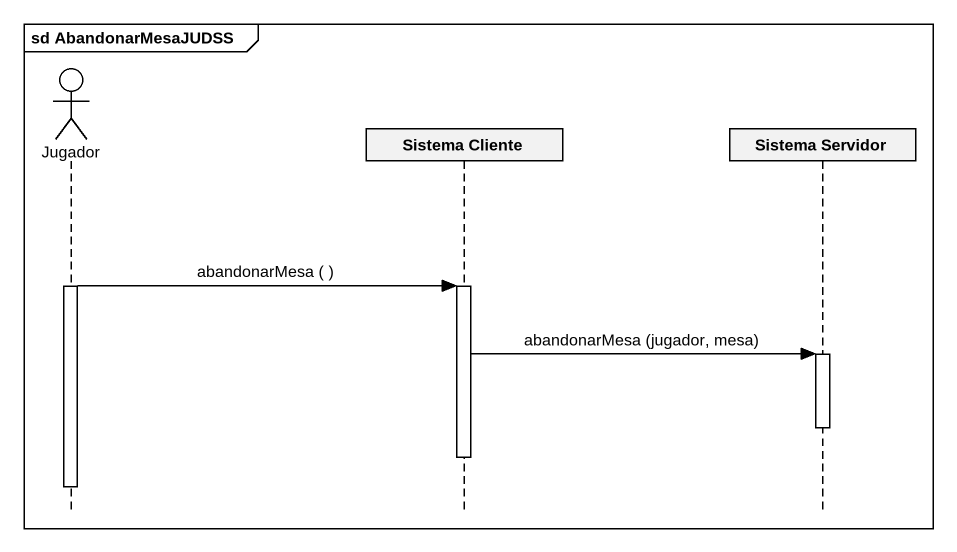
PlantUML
@startuml
mainframe sd AbandonarMesaJUDSS
hide footbox
actor Jugador
participant "Sistema Cliente" as Sistema_Cliente
participant "Sistema Servidor" as Sistema_Servidor

activate Jugador
Jugador -> Sistema_Cliente : abandonarMesa ( )
activate Sistema_Cliente
Sistema_Cliente -> Sistema_Servidor : abandonarMesa (jugador, mesa)
activate Sistema_Servidor
deactivate Sistema_Servidor
deactivate Sistema_Cliente
deactivate Jugador
@enduml
